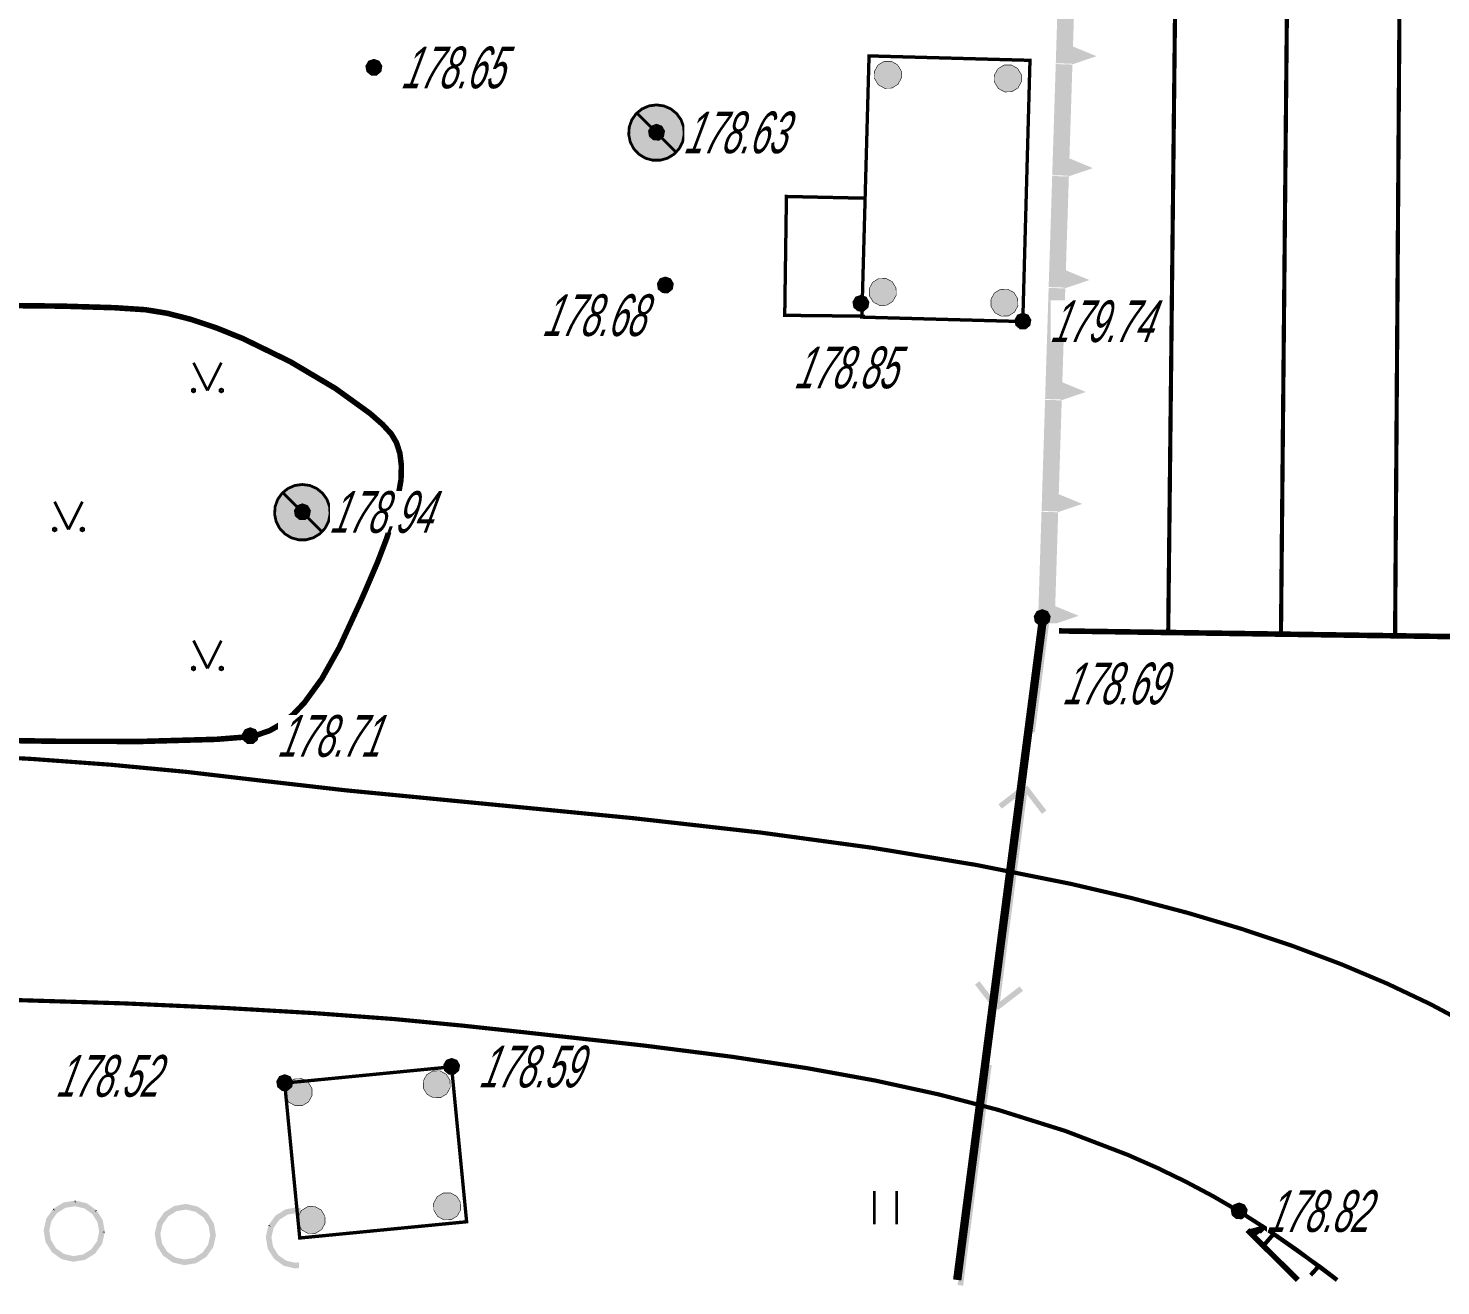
# Model space of a CAD drawing. Header units: millimetres. Extents: x 152217 to 562659, y 54507 to 219294.
# Drawn here: x 560075.1 to 560125.9, y 218900.2 to 218945.5 of the extents above; entities that cross this region are included whole.
import ezdxf

# ---------------------------------------------------------------- set-up
doc = ezdxf.new("R2010")
doc.units = ezdxf.units.MM
for name, pattern in [('Cплошная', [0]), ('Cплошная_0.50', [0]), ('Пунктирная 1_0.50', [0.5, 0, -0.5]), ('т-1.5_0.50', [0.75, 0, -0.75]), ('Штриховая 1.5-1.5_0.50', [1.5, 0.75, -0.75])]:
    doc.linetypes.add(name, pattern=pattern)
doc.layers.get('0').update_dxf_attribs({"lineweight": 18})
for name, color, linetype in [('Газоны', 7, 'Continuous'), ('Колодцы без разделения по назначению', 7, 'Continuous'), ('Контур здания', 7, 'Continuous'), ('Контур растительности_ угодий_ грунтов и др.', 7, 'Continuous'), ('Полосы древ. насажд.  W менее 2мм_ H более 4м.', 7, 'Continuous'), ('Проезжие части улиц и тротуаров (без бортового камня)', 7, 'Continuous'), ('Растительность травяная луговая', 7, 'Continuous'), ('Рельеф', 7, 'Continuous'), ('Стенки подпорные отвес. (каменные_ бетонные_ железобетонные)', 7, 'Continuous'), ('Столбы металлические', 7, 'Continuous'), ('Тепло наземн.', 7, 'Continuous'), ('Электрокабели низкого напряжения', 7, 'Continuous')]:
    doc.layers.add(name, color=color, linetype=linetype)
doc.styles.get("Standard").update_dxf_attribs({"font": 'simplex.shx', "width": 0.6, "oblique": 15})

# ---------------------------------------------------------------- blocks, each defined once
blk = doc.blocks.new('2011 - 401 трава')
at = {"color": 7, "linetype": 'Continuous', "lineweight": 0, "const_width": 0.1, "flags": 128}
for points in [[(0, 0), (0, 1.2)], [(0.8, 0), (0.8, 1.2)]]:
    blk.add_lwpolyline(points, dxfattribs=at)
blk = doc.blocks.new('2014 - 416 газон')
at = {"color": 7, "linetype": 'Continuous', "lineweight": 0, "const_width": 0.1, "flags": 128}
for points in [[(-0.5, 1), (0, 0)], [(0, 0), (0.5, 1)]]:
    blk.add_lwpolyline(points, dxfattribs=at)
for points in [[(-0.5, 0.05), (-0.456699, 0.025), (-0.456699, -0.025), (-0.5, -0.05), (-0.543301, -0.025), (-0.543301, 0.025), (-0.5, 0.05)], [(0.5, 0.05), (0.543301, 0.025), (0.543301, -0.025), (0.5, -0.05), (0.456699, -0.025), (0.456699, 0.025), (0.5, 0.05)]]:
    blk.add_lwpolyline(points, close=True, dxfattribs=at)
blk = doc.blocks.new('22 - 107.1.1 столбы метал d-1.0')
blk.add_hatch(color=7).paths.add_polyline_path([(-0.00002, 0.5), (-0.25, 0.43302), (-0.43302, 0.25002), (-0.5, 0.00002), (-0.43302, -0.24998), (-0.25002, -0.433), (-0.00002, -0.5), (0.24998, -0.433), (0.433, -0.25), (0.5, 0), (0.433, 0.25), (0.25, 0.43302)])
at = {"color": 7, "linetype": 'Continuous', "lineweight": 0, "const_width": 0.02, "flags": 128}
blk.add_lwpolyline([(0, 0.5), (-0.25, 0.433013), (-0.433013, 0.25), (-0.5, 0), (-0.433013, -0.25), (-0.25, -0.433013), (0, -0.5), (0.25, -0.433013), (0.433013, -0.25), (0.5, 0), (0.433013, 0.25), (0.25, 0.433013), (0, 0.5)], close=True, dxfattribs=at)
blk = doc.blocks.new('48 - 117.1 колодц.смотр.без раздел.по назначен d-2.0')
at = {"true_color": 0xffffff}
blk.add_hatch(color=7, dxfattribs=at).paths.add_polyline_path([(-0.00002, 1), (-0.3827, 0.92388), (-0.70712, 0.70712), (-0.92388, 0.3827), (-1, 0), (-0.92388, -0.38268), (-0.70712, -0.7071), (-0.3827, -0.92386), (0, -0.99998), (0.38268, -0.92386), (0.7071, -0.7071), (0.92386, -0.38268), (0.99998, 0.00002), (0.92386, 0.3827), (0.7071, 0.70712), (0.38268, 0.92388)])
at = {"color": 7, "linetype": 'Continuous', "lineweight": 0, "const_width": 0.1, "flags": 128}
blk.add_lwpolyline([(0, 1), (0.269797, 0.962917), (0.519584, 0.854419), (0.730836, 0.682553), (0.887885, 0.460065), (0.979084, 0.203456), (0.997669, -0.068242), (0.942261, -0.33488), (0.81697, -0.57668), (0.631088, -0.775711), (0.398401, -0.917211), (0.136167, -0.990686), (-0.136167, -0.990686), (-0.398401, -0.917211), (-0.631088, -0.775711), (-0.81697, -0.57668), (-0.942261, -0.33488), (-0.997669, -0.068242), (-0.979084, 0.203456), (-0.887885, 0.460065), (-0.730836, 0.682553), (-0.519584, 0.854419), (-0.269797, 0.962917), (0, 1)], close=True, dxfattribs=at)
at = {"color": 7, "linetype": 'Continuous', "lineweight": 0, "true_color": 0xffffff, "const_width": 0.02, "flags": 128}
blk.add_lwpolyline([(0, 1), (-0.382683, 0.92388), (-0.707107, 0.707107), (-0.92388, 0.382683), (-1, 0), (-0.92388, -0.382683), (-0.707107, -0.707107), (-0.382683, -0.92388), (0, -1), (0.382683, -0.92388), (0.707107, -0.707107), (0.92388, -0.382683), (1, 0), (0.92388, 0.382683), (0.707107, 0.707107), (0.382683, 0.92388), (0, 1)], close=True, dxfattribs=at)
at = {"color": 7, "linetype": 'Continuous', "lineweight": 0, "const_width": 0.1, "flags": 128}
blk.add_lwpolyline([(-0.71, 0.71), (0.71, -0.71)], dxfattribs=at)
blk = doc.blocks.new('118 - 330 отм высот')
blk.add_hatch(color=7).paths.add_polyline_path([(0.098, 0.12), (0.002, 0.155), (-0.095, 0.121), (-0.146, 0.032), (-0.129, -0.069), (-0.05, -0.135), (0.052, -0.136), (0.131, -0.07), (0.149, 0.031)])
at = {"color": 7, "linetype": 'Continuous', "lineweight": 0, "const_width": 0.01, "flags": 128}
blk.add_lwpolyline([(0.098, 0.12), (0.002, 0.155), (-0.095, 0.121), (-0.146, 0.032), (-0.129, -0.069), (-0.05, -0.135), (0.052, -0.136), (0.131, -0.07), (0.149, 0.031), (0.098, 0.12)], close=True, dxfattribs=at)

msp = doc.modelspace()

# ---------------------------------------------------------------- hatches: boundary and pattern name
at = {"layer": 'Полосы древ. насажд.  W менее 2мм_ H более 4м.'}
h = msp.add_hatch(color=7, dxfattribs=at)
h.paths.add_polyline_path([(560076.7606, 218903.3095), (560076.4152, 218903.2516), (560076.3758, 218903.245), (560076.3561, 218903.2417), (560076.3392, 218903.2312), (560076.1221, 218903.0954), (560076.0083, 218903.0243), (560076.0616, 218902.9392), (560075.9798, 218902.9975), (560075.9277, 218902.9244), (560075.7533, 218902.6798), (560075.8351, 218902.6215), (560075.7533, 218902.6798), (560075.7417, 218902.6635), (560075.7372, 218902.644), (560075.7521, 218902.6406), (560075.7827, 218902.6336), (560075.7372, 218902.644), (560075.6496, 218902.2638), (560075.7252, 218902.2464), (560075.7474, 218902.2413), (560075.6496, 218902.2638), (560075.6451, 218902.2444), (560075.6484, 218902.2247), (560075.7129, 218901.8399), (560075.7268, 218901.8033), (560075.8119, 218901.8565), (560075.7268, 218901.8033), (560075.9336, 218901.4724), (560075.9442, 218901.4555), (560075.9604, 218901.4439), (560076.0716, 218901.4278), (560076.3566, 218901.3864), (560076.2836, 218901.397), (560075.9604, 218901.4439), (560076.2782, 218901.2174), (560076.2944, 218901.2058), (560076.3139, 218901.2013), (560076.3364, 218901.2991), (560076.3139, 218901.2013), (560076.3534, 218901.2113), (560076.5575, 218901.2632), (560076.3139, 218901.2013), (560076.6941, 218901.1136), (560076.7135, 218901.1091), (560076.7332, 218901.1124), (560077.0787, 218901.1703), (560077.118, 218901.1769), (560077.1547, 218901.1908), (560077.3718, 218901.3266), (560077.4855, 218901.3977), (560077.5024, 218901.4083), (560077.514, 218901.4245), (560077.5661, 218901.4976), (560077.7405, 218901.7422), (560077.7521, 218901.7585), (560077.7566, 218901.7779), (560077.8443, 218902.1581), (560077.7687, 218902.1756), (560077.7465, 218902.1807), (560077.8455, 218902.1973), (560077.6562, 218902.4509), (560077.606, 218902.518), (560077.7723, 218902.2953), (560077.8455, 218902.1973), (560077.781, 218902.5821), (560077.7311, 218902.5738), (560077.7659, 218902.5796), (560077.781, 218902.5821), (560077.7671, 218902.6187), (560077.5602, 218902.9496), (560077.4751, 218902.8964), (560077.5334, 218902.9781), (560077.4223, 218902.9942), (560077.1373, 218903.0356), (560077.2102, 218903.025), (560077.5334, 218902.9781), (560077.2157, 218903.2046), (560077.18, 218903.2207), (560076.7998, 218903.3084), (560076.7772, 218903.2105)])
h.paths.add_polyline_path([(560076.7544, 218903.1049), (560076.7741, 218903.1082), (560077.1154, 218903.0295), (560077.4006, 218902.8262), (560077.5863, 218902.5292), (560077.6442, 218902.1838), (560077.5655, 218901.8425), (560077.525, 218901.7857), (560077.3621, 218901.5573), (560077.162, 218901.4322), (560077.0652, 218901.3717), (560076.7394, 218901.3171), (560076.7197, 218901.3138), (560076.3784, 218901.3925), (560076.0933, 218901.5958), (560075.9076, 218901.8928), (560075.8497, 218902.2382), (560075.9284, 218902.5795), (560075.9689, 218902.6363), (560076.1317, 218902.8647), (560076.3319, 218902.9898), (560076.4287, 218903.0503)], flags=16)
for points in [[(560076.7998, 218903.3084), (560076.7803, 218903.3128), (560076.7606, 218903.3095), (560076.7772, 218903.2105)], [(560076.0083, 218903.0243), (560075.9914, 218903.0137), (560075.9798, 218902.9975), (560076.0069, 218902.9781), (560076.0616, 218902.9392)], [(560077.532, 218902.9319), (560077.5602, 218902.9496), (560077.5334, 218902.9781), (560077.4751, 218902.8964)], [(560084.7961, 218903.066), (560084.7766, 218903.0705), (560084.7569, 218903.0672), (560084.4115, 218903.0093), (560084.3721, 218903.0027), (560084.3887, 218902.9037), (560084.3721, 218903.0027), (560084.3355, 218902.9888), (560084.1184, 218902.8531), (560084.0047, 218902.782), (560083.9877, 218902.7714), (560083.9761, 218902.7552), (560084.0033, 218902.7358), (560084.0579, 218902.6969), (560083.9761, 218902.7552), (560083.9241, 218902.6821), (560083.7496, 218902.4374), (560083.8314, 218902.3792), (560083.7336, 218902.4017), (560083.6459, 218902.0215), (560083.7215, 218902.0041), (560083.7437, 218901.999), (560083.6459, 218902.0215), (560083.6414, 218902.0021), (560083.6447, 218901.9824), (560083.7092, 218901.5976), (560083.7125, 218901.5779), (560083.7231, 218901.5609), (560083.8871, 218901.4633), (560083.9137, 218901.4475), (560083.7231, 218901.5609), (560083.9299, 218901.2301), (560083.9568, 218901.2016), (560084.2745, 218900.9751), (560084.3328, 218901.0568), (560084.3123, 218901.0281), (560084.2745, 218900.9751), (560084.2907, 218900.9635), (560084.3102, 218900.959), (560084.3497, 218900.969), (560084.5539, 218901.0209), (560084.3102, 218900.959), (560084.6904, 218900.8713), (560084.7099, 218900.8668), (560084.7296, 218900.8701), (560084.8299, 218900.8869), (560084.8317, 218900.9464), (560084.8361, 218901.0916), (560084.7358, 218901.0747), (560084.7161, 218901.0714), (560084.3748, 218901.1501), (560084.0896, 218901.3535), (560083.9039, 218901.6504), (560083.846, 218901.9959), (560083.9247, 218902.3372), (560083.9652, 218902.3939), (560084.128, 218902.6224), (560084.3282, 218902.7475), (560084.425, 218902.808), (560084.7507, 218902.8626), (560084.7704, 218902.8659), (560084.889, 218902.8386), (560084.891, 218902.906), (560084.7883, 218902.8799), (560084.7905, 218902.8804), (560084.891, 218902.906), (560084.8952, 218903.0432), (560084.7961, 218903.066), (560084.7735, 218902.9682)], [(560083.7485, 218902.3983), (560083.8314, 218902.3792), (560083.7496, 218902.4374), (560083.7336, 218902.4017)], [(560077.8443, 218902.1581), (560077.8488, 218902.1776), (560077.8455, 218902.1973), (560077.7465, 218902.1807)]]:
    msp.add_hatch(color=7, dxfattribs=at).paths.add_polyline_path(points)
h = msp.add_hatch(color=7, dxfattribs=at)
h.paths.add_polyline_path([(560080.7979, 218903.1872), (560080.7785, 218903.1917), (560080.7588, 218903.1884), (560080.4134, 218903.1305), (560080.374, 218903.1239), (560080.3373, 218903.11), (560080.1203, 218902.9743), (560080.0065, 218902.9032), (560080.0597, 218902.818), (560080.0065, 218902.9032), (560079.9896, 218902.8926), (560079.978, 218902.8763), (560079.9259, 218902.8033), (560079.7515, 218902.5586), (560079.7399, 218902.5423), (560079.7354, 218902.5229), (560079.7503, 218902.5195), (560079.8332, 218902.5003), (560079.7354, 218902.5229), (560079.6477, 218902.1427), (560079.7234, 218902.1252), (560079.7455, 218902.1201), (560079.6477, 218902.1427), (560079.6432, 218902.1232), (560079.6465, 218902.1035), (560079.711, 218901.7187), (560079.7249, 218901.6821), (560079.81, 218901.7353), (560079.7249, 218901.6821), (560079.9318, 218901.3513), (560079.9586, 218901.3227), (560080.2763, 218901.0962), (560080.3346, 218901.178), (560080.3141, 218901.1493), (560080.2763, 218901.0962), (560080.2926, 218901.0846), (560080.312, 218901.0802), (560080.3515, 218901.0902), (560080.5557, 218901.142), (560080.312, 218901.0802), (560080.6922, 218900.9925), (560080.7117, 218900.988), (560080.7314, 218900.9913), (560081.0768, 218901.0492), (560081.1162, 218901.0558), (560081.1528, 218901.0697), (560081.3699, 218901.2054), (560081.4837, 218901.2765), (560081.5122, 218901.3034), (560081.5643, 218901.3764), (560081.7387, 218901.6211), (560081.657, 218901.6793), (560081.7387, 218901.6211), (560081.7503, 218901.6373), (560081.7548, 218901.6568), (560081.8424, 218902.037), (560081.8469, 218902.0564), (560081.8436, 218902.0761), (560081.7446, 218902.0595), (560081.8436, 218902.0761), (560081.7791, 218902.461), (560081.6801, 218902.4444), (560081.7641, 218902.4584), (560081.7791, 218902.461), (560081.7653, 218902.4976), (560081.5584, 218902.8284), (560081.4733, 218902.7752), (560081.5302, 218902.8108), (560081.5584, 218902.8284), (560081.5316, 218902.8569), (560081.4205, 218902.8731), (560081.3345, 218902.8855), (560081.5316, 218902.8569), (560081.2139, 218903.0834), (560081.1556, 218903.0017), (560081.176, 218903.0304), (560081.2139, 218903.0834), (560081.1781, 218903.0995), (560080.7979, 218903.1872), (560080.7754, 218903.0894)])
h.paths.add_polyline_path([(560080.7526, 218902.9838), (560080.7723, 218902.9871), (560081.1136, 218902.9084), (560081.3988, 218902.7051), (560081.5844, 218902.4081), (560081.6423, 218902.0626), (560081.5636, 218901.7214), (560081.5231, 218901.6646), (560081.3603, 218901.4362), (560081.1601, 218901.311), (560081.0633, 218901.2505), (560080.7376, 218901.1959), (560080.7179, 218901.1926), (560080.3766, 218901.2713), (560080.0914, 218901.4746), (560079.9057, 218901.7716), (560079.8479, 218902.117), (560079.9266, 218902.4583), (560079.967, 218902.5151), (560080.1299, 218902.7435), (560080.33, 218902.8687), (560080.4268, 218902.9292)], flags=16)
at = {"layer": 'Стенки подпорные отвес. (каменные_ бетонные_ железобетонные)'}
for points in [[(560112.6495, 218944.2121), (560112.6489, 218944.1933), (560112.6486, 218944.1832), (560112.6759, 218944.1925), (560113.4851, 218944.4669), (560113.5356, 218944.4841), (560113.4863, 218944.5044), (560112.7948, 218944.789), (560112.6962, 218944.8296), (560112.6892, 218944.8325), (560112.7965, 218948.2094), (560112.1968, 218948.2285), (560112.0698, 218944.2305)], [(560112.5216, 218940.1852), (560112.521, 218940.1665), (560112.5207, 218940.1564), (560112.548, 218940.1656), (560113.3571, 218940.4401), (560113.4076, 218940.4572), (560113.3583, 218940.4775), (560112.6669, 218940.7622), (560112.5683, 218940.8028), (560112.5613, 218940.8056), (560112.6686, 218944.1826), (560112.0689, 218944.2016), (560111.9419, 218940.2036)], [(560112.3937, 218936.1584), (560112.3931, 218936.1397), (560112.3927, 218936.1295), (560112.4201, 218936.1388), (560113.2292, 218936.4133), (560113.2797, 218936.4304), (560113.2304, 218936.4507), (560112.539, 218936.7353), (560112.4403, 218936.776), (560112.4334, 218936.7788), (560112.5407, 218940.1557), (560111.941, 218940.1748), (560111.814, 218936.1768)], [(560112.2657, 218932.1316), (560112.2651, 218932.1128), (560112.2648, 218932.1027), (560112.2921, 218932.112), (560113.1013, 218932.3864), (560113.1518, 218932.4036), (560113.1025, 218932.4239), (560112.411, 218932.7085), (560112.3124, 218932.7491), (560112.3048, 218932.7306), (560112.3124, 218932.7491), (560112.3055, 218932.752), (560112.4127, 218936.1289), (560111.813, 218936.148), (560111.686, 218932.15)], [(560112.1378, 218928.1047), (560112.1372, 218928.086), (560112.1369, 218928.0759), (560112.1642, 218928.0852), (560112.9733, 218928.3596), (560113.0239, 218928.3767), (560112.9745, 218928.397), (560112.9669, 218928.3785), (560112.9745, 218928.397), (560112.2831, 218928.6817), (560112.1845, 218928.7223), (560112.1768, 218928.7038), (560112.1845, 218928.7223), (560112.1775, 218928.7251), (560112.2848, 218932.1021), (560111.6851, 218932.1211), (560111.5581, 218928.1231)], [(560112.0299, 218924.0773), (560112.0805, 218924.0757), (560112.0868, 218924.0755), (560112.8454, 218924.3328), (560112.8959, 218924.3499), (560112.8466, 218924.3702), (560112.839, 218924.3517), (560112.8466, 218924.3702), (560112.1552, 218924.6548), (560112.0565, 218924.6955), (560112.0489, 218924.677), (560112.0565, 218924.6955), (560112.0496, 218924.6983), (560112.1569, 218928.0752), (560111.5572, 218928.0943), (560111.4302, 218924.0963)]]:
    msp.add_hatch(color=7, dxfattribs=at).paths.add_polyline_path(points)
at = {"layer": 'Электрокабели низкого напряжения'}
for points in [[(560111.6331, 218924.0994), (560111.6308, 218924.0997), (560111.1216, 218920.1775), (560111.3199, 218920.1518), (560111.8292, 218924.0739)], [(560109.7318, 218910.3453), (560109.8539, 218910.1869), (560109.9331, 218910.2479), (560109.9941, 218910.1686), (560110.1104, 218910.2962), (560110.7684, 218911.0174), (560110.0634, 218910.4744), (560110.5473, 218914.2017), (560111.0313, 218917.929), (560111.4523, 218917.3824), (560111.5743, 218917.2239), (560111.7328, 218917.3459), (560111.1645, 218918.0838), (560111.0424, 218918.2423), (560110.9632, 218918.1813), (560110.9022, 218918.2605), (560110.7859, 218918.133), (560110.3924, 218917.7017), (560110.9022, 218918.2605), (560110.0058, 218917.5702), (560110.1279, 218917.4117), (560110.833, 218917.9547), (560110.349, 218914.2275), (560109.865, 218910.5002), (560109.444, 218911.0468), (560109.322, 218911.2052), (560109.1635, 218911.0832)], [(560110.8905, 218910.859), (560110.7684, 218911.0174), (560110.6521, 218910.8899), (560109.9941, 218910.1686)], [(560109.5673, 218908.2073), (560109.0522, 218904.2406), (560108.5372, 218900.2739), (560108.7355, 218900.2481), (560109.2506, 218904.2148), (560109.7656, 218908.1815)]]:
    msp.add_hatch(color=7, dxfattribs=at).paths.add_polyline_path(points)

# ---------------------------------------------------------------- linework, layer by layer
at = {"layer": 'Контур здания', "color": 7, "linetype": 'Cплошная_0.50', "lineweight": 0, "const_width": 0.12, "flags": 128}
for points in [[(560110.8829, 218934.9369), (560111.1415, 218944.335), (560105.3497, 218944.4944), (560105.0911, 218935.0963), (560110.8829, 218934.9369)], [(560084.3201, 218907.5398), (560090.3262, 218908.1242), (560090.8686, 218902.5495), (560084.8625, 218901.9651), (560084.3201, 218907.5398)]]:
    msp.add_lwpolyline(points, close=True, dxfattribs=at)
msp.add_lwpolyline([(560105.2089, 218935.1301), (560102.3158, 218935.161), (560102.377, 218939.4368), (560105.1422, 218939.3762)], dxfattribs=at)
at = {"layer": 'Контур растительности_ угодий_ грунтов и др.', "color": 7, "linetype": 'т-1.5_0.50', "lineweight": 0, "const_width": 0.2, "flags": 128}
msp.add_lwpolyline([(560044.7537, 218922.9838), (560044.3946, 218923.8869), (560043.9592, 218925.2227), (560043.4715, 218927.0065), (560043.1295, 218928.6218), (560043.0001, 218929.5081), (560042.9426, 218930.2648), (560042.9578, 218930.884), (560043.0453, 218931.362), (560043.2184, 218931.7971), (560043.4751, 218932.2413), (560043.8117, 218932.688), (560044.2217, 218933.1287), (560044.6671, 218933.5296), (560045.1603, 218933.9084), (560045.69, 218934.2563), (560046.2435, 218934.5648), (560046.8228, 218934.8331), (560047.3994, 218935.0458), (560047.9608, 218935.1982), (560048.4964, 218935.2877), (560051.1639, 218935.3973), (560056.7337, 218935.4922), (560063.7034, 218935.5488), (560070.3774, 218935.5542), (560076.3082, 218935.4919), (560078.1981, 218935.435), (560079.3159, 218935.3622), (560080.0927, 218935.235), (560080.9425, 218935.0175), (560081.8568, 218934.712), (560082.8219, 218934.323), (560084.5186, 218933.4955), (560086.1489, 218932.5285), (560087.3899, 218931.6337), (560087.8433, 218931.2359), (560088.1564, 218930.8956), (560088.3454, 218930.5773), (560088.4668, 218930.1963), (560088.5208, 218929.7525), (560088.5073, 218929.2457), (560088.3431, 218928.2919), (560088.0009, 218927.162), (560087.663, 218926.2796), (560087.201, 218925.2041), (560087.0423, 218924.8437), (560086.2904, 218923.2149), (560085.6603, 218922.0907), (560085.0299, 218921.224), (560084.6226, 218920.7969), (560084.2075, 218920.4629), (560083.7836, 218920.221), (560083.3504, 218920.0711), (560082.7615, 218919.978), (560081.8724, 218919.9071), (560079.1939, 218919.8315), (560076.1781, 218919.8349), (560072.3646, 218919.895), (560065.5875, 218920.0735), (560062.5146, 218920.1914), (560058.7258, 218920.3827), (560051.8675, 218920.8083), (560048.075, 218921.1173), (560047.4224, 218921.2456), (560046.7781, 218921.4442), (560046.1258, 218921.7299), (560045.5691, 218922.0705), (560045.0805, 218922.5061), (560044.7537, 218922.9838)], close=True, dxfattribs=at)
at = {"layer": 'Проезжие части улиц и тротуаров (без бортового камня)', "color": 7, "linetype": 'Штриховая 1.5-1.5_0.50', "lineweight": 0, "const_width": 0.15, "flags": 128}
for points in [[(560138.9792, 218900.4572), (560138.5249, 218900.8727), (560136.644, 218902.5295), (560134.8525, 218904.0409), (560133.1423, 218905.4136), (560131.5045, 218906.6546), (560129.9365, 218907.7657), (560128.4342, 218908.7498), (560126.9945, 218909.609), (560125.5388, 218910.3854), (560123.9886, 218911.1207), (560122.343, 218911.8155), (560120.6008, 218912.4703), (560118.7611, 218913.0854), (560116.8207, 218913.662), (560114.7766, 218914.201), (560112.6244, 218914.7035), (560109.2041, 218915.3876), (560105.4944, 218916.001), (560101.4463, 218916.5526), (560096.8506, 218917.0711), (560091.2165, 218917.6175), (560086.5008, 218918.0739), (560083.3958, 218918.4299), (560080.7834, 218918.7358), (560078.0717, 218918.9918), (560075.2441, 218919.1995), (560072.2735, 218919.3608), (560067.0985, 218919.5283), (560061.0692, 218919.5928), (560054.4497, 218919.5798), (560049.864, 218919.5654), (560043.7264, 218919.491), (560035.1063, 218919.2752), (560018.5909, 218918.7383), (560018.1614, 218918.7236), (560006.4864, 218918.358), (560001.123, 218918.1729), (559999.8867, 218918.1211), (559996.193, 218917.9965), (559993.2858, 218917.9709), (559991.5193, 218918.0061), (559989.8675, 218918.0847), (559988.3048, 218918.2079), (559986.8176, 218918.3768), (559985.2635, 218918.6066), (559983.6186, 218918.8966), (559981.8952, 218919.2447), (559980.1104, 218919.6476), (559976.7779, 218920.504), (559973.4782, 218921.4822), (559970.5634, 218922.4683), (559968.0836, 218923.4357), (559967.0124, 218923.9134), (559965.9389, 218924.4373), (559963.7909, 218925.6208), (559961.7562, 218926.9088), (559959.7432, 218928.3465), (559957.8572, 218929.8476), (559956.0206, 218931.4624), (559953.6766, 218933.74), (559949.9303, 218937.5429), (559940.0046, 218947.853), (559928.1612, 218960.278)], [(559904.0701, 218900.4572), (559904.419, 218900.6857), (559905.2241, 218901.1541), (559906.1636, 218901.6224), (559907.0929, 218901.999), (559908.0183, 218902.2866), (559908.9438, 218902.4864), (559910.5125, 218902.7002), (559913.2574, 218903.0138), (559921.642, 218903.8696), (559933.0383, 218904.937), (559944.8536, 218905.9654), (559957.694, 218906.9831), (559968.0888, 218907.6865), (559979.3497, 218908.2782), (559994.3336, 218908.9431), (560009.6509, 218909.5462), (560025.1119, 218910.0925), (560038.4301, 218910.502), (560047.7407, 218910.7177), (560055.3124, 218910.7856), (560063.1497, 218910.7601), (560071.233, 218910.6317), (560078.5611, 218910.4059), (560082.1744, 218910.2424), (560085.4236, 218910.0535), (560088.2816, 218909.8407), (560090.7308, 218909.6054), (560092.8977, 218909.3714), (560097.2286, 218908.8924), (560100.4108, 218908.4873), (560103.1208, 218908.0761), (560105.5822, 218907.628), (560107.8618, 218907.1307), (560109.9872, 218906.5781), (560112.4113, 218905.8175), (560114.6567, 218904.9587), (560115.7176, 218904.4906), (560116.739, 218903.9959), (560117.7219, 218903.474), (560118.6672, 218902.9245), (560119.6412, 218902.301), (560120.7563, 218901.5289), (560122.1852, 218900.4572)]]:
    msp.add_lwpolyline(points, dxfattribs=at)
at = {"layer": 'Рельеф', "color": 7, "linetype": 'Cплошная', "lineweight": 0, "const_width": 0.15, "flags": 128}
for points in [[(560120.6056, 218968.9321), (560120.1735, 218923.6909)], [(560124.5991, 218969.1592), (560124.2801, 218923.6315)], [(560116.6111, 218968.7226), (560116.1158, 218923.75)], [(560119.5725, 218902.3468), (560119.0152, 218902.204)], [(560119.5725, 218902.3468), (560119.1605, 218902.0602)], [(560119.5725, 218902.3468), (560119.3326, 218902.237)], [(560119.5725, 218902.3468), (560119.3981, 218902.1722)], [(560119.9126, 218902.118), (560119.5416, 218901.6832)], [(560121.5419, 218900.9583), (560121.2405, 218900.6296)]]:
    msp.add_lwpolyline(points, dxfattribs=at)
at = {"layer": 'Рельеф', "color": 7, "linetype": 'Пунктирная 1_0.50', "lineweight": 0, "const_width": 0.2, "flags": 128}
for points in [[(560138.6785, 218923.6503), (560138.108, 218923.5975), (560136.9008, 218923.5098), (560135.6922, 218923.4773), (560131.48, 218923.5295), (560122.7641, 218923.6533), (560112.187, 218923.8073)], [(560120.7812, 218900.4572), (560118.9662, 218902.2523)]]:
    msp.add_lwpolyline(points, dxfattribs=at)
at = {"layer": 'Рельеф', "color": 7, "linetype": 'Cплошная_0.50', "lineweight": 0, "const_width": 0.15, "flags": 128}
msp.add_lwpolyline([(560122.1976, 218900.4572), (560121.6213, 218900.8997), (560119.5725, 218902.3468)], dxfattribs=at)
at = {"layer": 'Тепло наземн.', "color": 7, "linetype": 'Cплошная_0.50', "lineweight": 0, "const_width": 0.3, "flags": 128}
msp.add_lwpolyline([(560108.5228, 218900.4572), (560111.6084, 218924.2535)], dxfattribs=at)

# ---------------------------------------------------------------- block references
at = {"layer": 'Газоны', "color": 7, "zscale": 2}
for p in [(560081.541, 218932.4572), (560076.541, 218927.4572), (560081.541, 218922.4572)]:
    msp.add_blockref('2014 - 416 газон', p, dxfattribs=at)
at = {"layer": 'Колодцы без разделения по назначению', "color": 7, "zscale": 2}
for p in [(560097.6995, 218941.732), (560084.9561, 218928.0758)]:
    msp.add_blockref('48 - 117.1 колодц.смотр.без раздел.по назначен d-2.0', p, dxfattribs=at)
at = {"layer": 'Растительность травяная луговая', "color": 7, "zscale": 2}
msp.add_blockref('2011 - 401 трава', (560105.541, 218902.4572), dxfattribs=at)
at = {"layer": 'Рельеф', "color": 7, "xscale": 2, "yscale": 2, "zscale": 2}
for p in [(560087.5281, 218944.0687, 357.306), (560097.6995, 218941.732, 357.256), (560105.0545, 218935.5792, 357.698), (560110.8829, 218934.9369, 359.476), (560084.9561, 218928.0758, 357.884), (560111.5791, 218924.2707, 357.39), (560083.0806, 218920.0195, 357.412), (560090.3262, 218908.1242, 357.182), (560084.3201, 218907.5398, 357.032), (560118.6672, 218902.9245, 357.64)]:
    msp.add_blockref('118 - 330 отм высот', p, dxfattribs=at)
at = {"layer": 'Столбы металлические', "color": 7, "zscale": 2, "rotation": 346.4797719999943}
for p in [(560106.0285, 218943.8162), (560110.3477, 218943.6841), (560105.8423, 218936.0051), (560110.2208, 218935.617), (560089.7915, 218907.4948), (560084.8211, 218907.2101), (560090.1691, 218903.1032), (560085.2878, 218902.6121)]:
    msp.add_blockref('22 - 107.1.1 столбы метал d-1.0', p, dxfattribs=at)

# ---------------------------------------------------------------- next in the draw order: texts
at = {"layer": 'Рельеф', "color": 7, "char_height": 1.5, "attachment_point": 4, "bg_fill": 3, "box_fill_scale": 1, "bg_fill_color": 256, "bg_fill_transparency": 0}
for s, insert in [('{\\fD431|c1|b0|i1;\\l\\C0;178.65}', (560088.5281, 218944.0687)), ('{\\fD431|c1|b0|i1;\\l\\C0;178.63}', (560098.6995, 218941.732)), ('{\\fD431|c1|b0|i1;\\l\\C0;178.68}', (560093.6129, 218935.156)), ('{\\fD431|c1|b0|i1;\\l\\C0;179.74}', (560111.8829, 218934.9369)), ('{\\fD431|c1|b0|i1;\\l\\C0;178.85}', (560102.6746, 218933.2752)), ('{\\fD431|c1|b0|i1;\\l\\C0;178.94}', (560085.9561, 218928.0758)), ('{\\fD431|c1|b0|i1;\\l\\C0;178.69}', (560112.3348, 218921.9053)), ('{\\fD431|c1|b0|i1;\\l\\C0;178.71}', (560084.0806, 218920.0195)), ('{\\fD431|c1|b0|i1;\\l\\C0;178.59}', (560091.3262, 218908.1242)), ('{\\fD431|c1|b0|i1;\\l\\C0;178.52}', (560076.1077, 218907.788)), ('{\\fD431|c1|b0|i1;\\l\\C0;178.82}', (560119.6672, 218902.9245))]:
    msp.add_mtext(s, dxfattribs=dict(at, insert=insert))

# ---------------------------------------------------------------- next in the draw order: block references
at = {"layer": 'Рельеф', "color": 7, "xscale": 2, "yscale": 2, "zscale": 2}
msp.add_blockref('118 - 330 отм высот', (560098.0164, 218936.2387, 357.364), dxfattribs=at)

doc.saveas('drawing.dxf')
